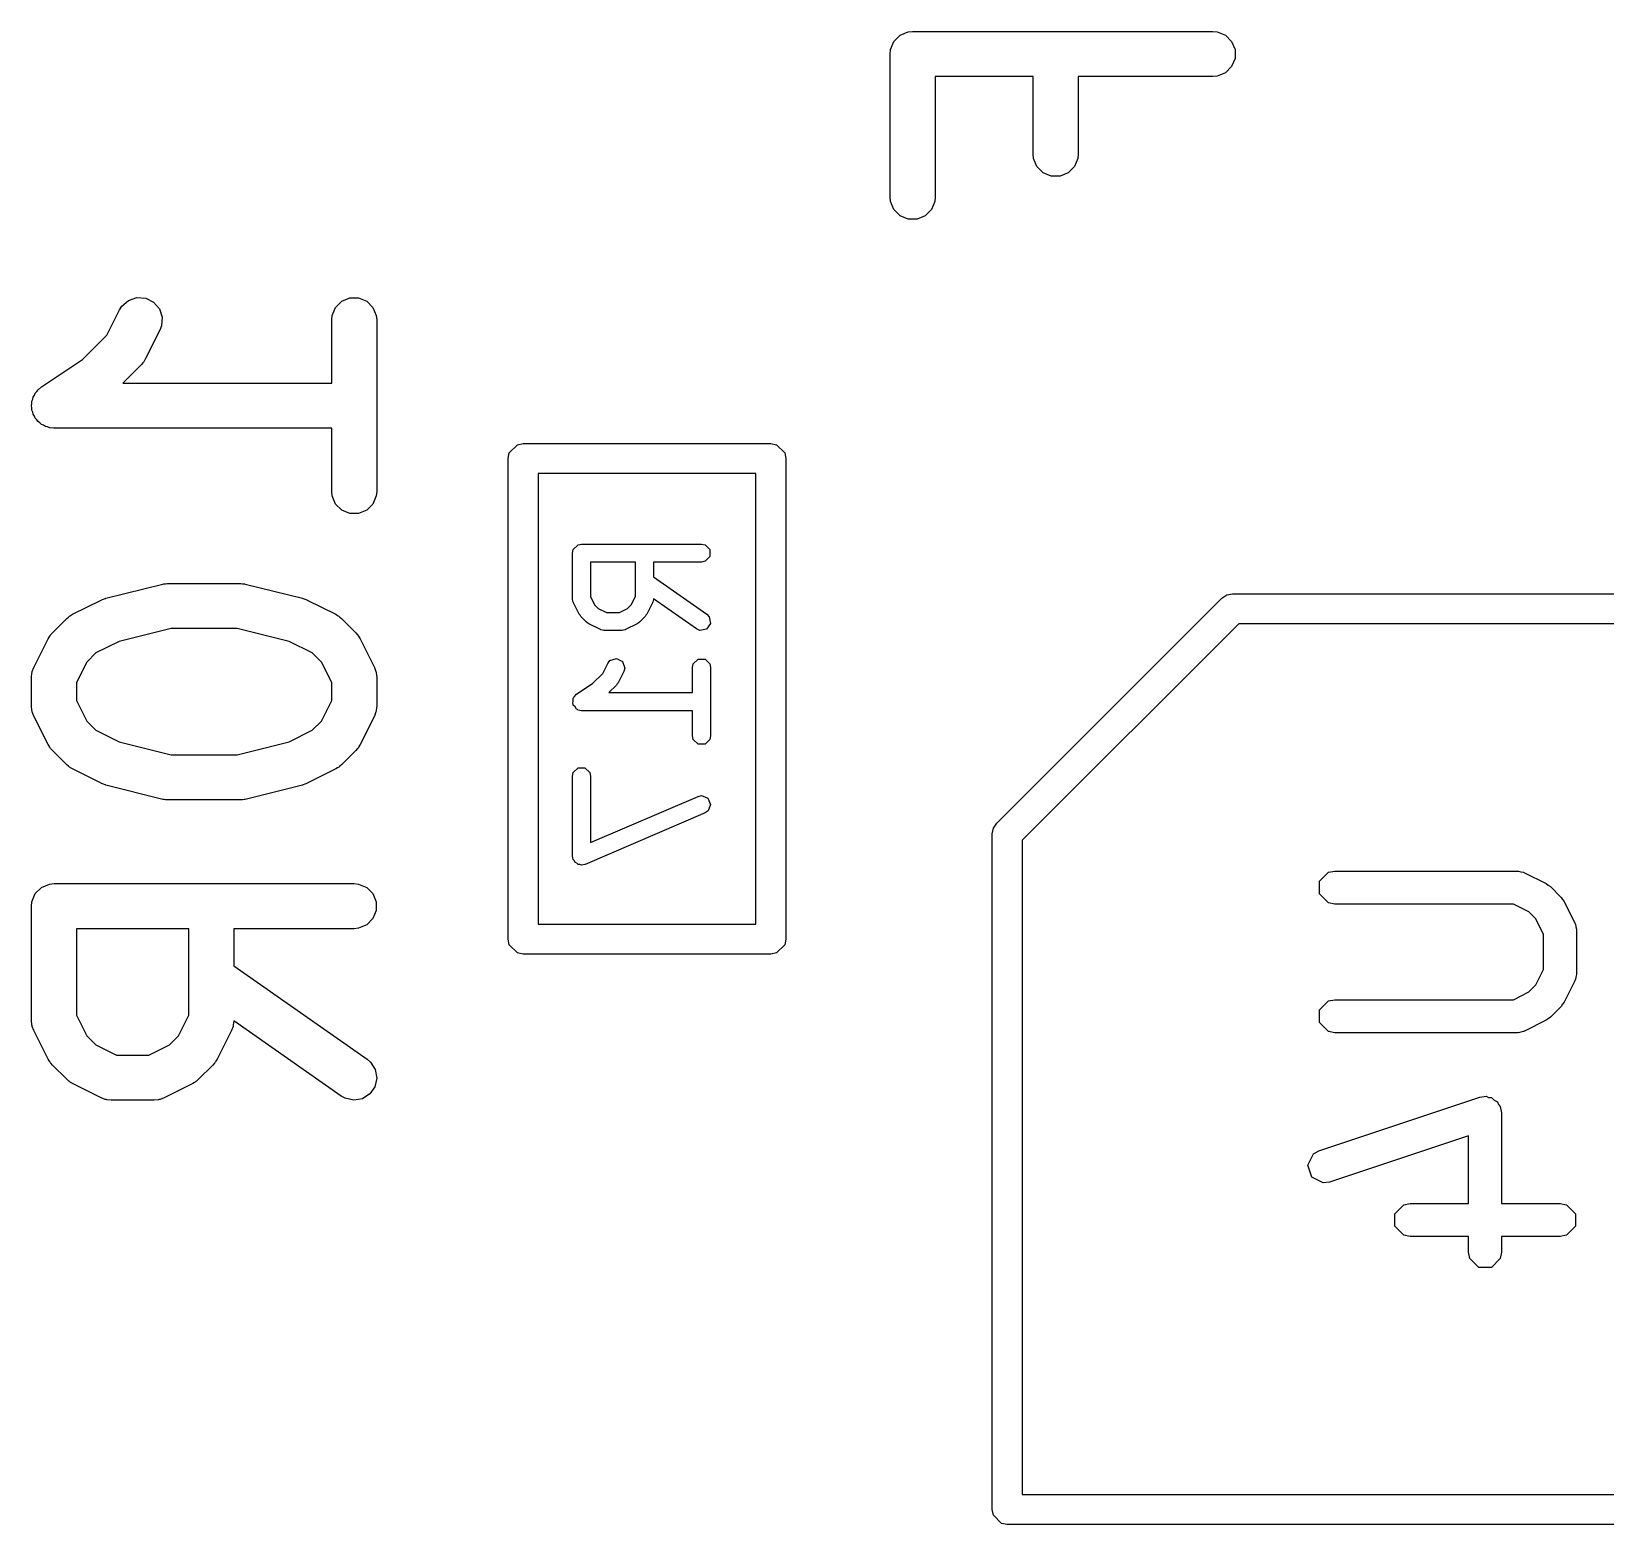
# Model space of a CAD drawing. Header units: inches. Extents: x 4.98 to 6.65, y -4.98 to -3.32.
# Drawn here: x 6.0925 to 6.2989, y -4.5202 to -4.3244 of the extents above; entities that cross this region are included whole.
import ezdxf

# ---------------------------------------------------------------- set-up
doc = ezdxf.new("R2010")
doc.units = ezdxf.units.IN
doc.header["$MEASUREMENT"] = 0
doc.layers.add('BLACK', color=250, linetype='CONTINUOUS')

msp = doc.modelspace()

# ---------------------------------------------------------------- linework, layer by layer
at = {"layer": 'BLACK', "linetype": 'CONTINUOUS'}
for p, q in [((6.20517, -4.32678), (6.20561, -4.32572)), ((6.20561, -4.32572), (6.20642, -4.3249)), ((6.20642, -4.3249), (6.20749, -4.32446)), ((6.20749, -4.32446), (6.20806, -4.3244)), ((6.20806, -4.3244), (6.24743, -4.3244)), ((6.24743, -4.3244), (6.24801, -4.32446)), ((6.24801, -4.32446), (6.24907, -4.3249)), ((6.24907, -4.3249), (6.24989, -4.32572)), ((6.24989, -4.32572), (6.25033, -4.32678)), ((6.20511, -4.32736), (6.20517, -4.32678)), ((6.20511, -4.34611), (6.20511, -4.32736)), ((6.25033, -4.32793), (6.24989, -4.329)), ((6.25033, -4.32678), (6.25033, -4.32793)), ((6.22386, -4.33031), (6.21102, -4.33031)), ((6.21102, -4.33031), (6.21102, -4.34611)), ((6.22386, -4.34048), (6.22386, -4.33031)), ((6.24743, -4.33031), (6.22976, -4.33031)), ((6.22976, -4.33031), (6.22976, -4.34048)), ((6.24801, -4.33025), (6.24743, -4.33031)), ((6.24907, -4.32981), (6.24801, -4.33025)), ((6.24989, -4.329), (6.24907, -4.32981)), ((6.22392, -4.34106), (6.22386, -4.34048)), ((6.22976, -4.34048), (6.22971, -4.34106)), ((6.22436, -4.34212), (6.22392, -4.34106)), ((6.22517, -4.34294), (6.22436, -4.34212)), ((6.22927, -4.34212), (6.22845, -4.34294)), ((6.22971, -4.34106), (6.22927, -4.34212)), ((6.22624, -4.34338), (6.22517, -4.34294)), ((6.22739, -4.34338), (6.22624, -4.34338)), ((6.22845, -4.34294), (6.22739, -4.34338)), ((6.20517, -4.34668), (6.20511, -4.34611)), ((6.20561, -4.34775), (6.20517, -4.34668)), ((6.21096, -4.34668), (6.21052, -4.34775)), ((6.21102, -4.34611), (6.21096, -4.34668)), ((6.20642, -4.34856), (6.20561, -4.34775)), ((6.20749, -4.349), (6.20642, -4.34856)), ((6.2097, -4.34856), (6.20864, -4.349)), ((6.21052, -4.34775), (6.2097, -4.34856)), ((6.20864, -4.349), (6.20749, -4.349)), ((6.10241, -4.36423), (6.10407, -4.36091)), ((6.10407, -4.36091), (6.10438, -4.36042)), ((6.10438, -4.36042), (6.10525, -4.35966)), ((6.10525, -4.35966), (6.10634, -4.3593)), ((6.10634, -4.3593), (6.10749, -4.35938)), ((6.10749, -4.35938), (6.10852, -4.3599)), ((6.10852, -4.3599), (6.10928, -4.36077)), ((6.10928, -4.36077), (6.10964, -4.36186)), ((6.13194, -4.36165), (6.13238, -4.36059)), ((6.13238, -4.36059), (6.13319, -4.35977)), ((6.13319, -4.35977), (6.13426, -4.35933)), ((6.13426, -4.35933), (6.13541, -4.35933)), ((6.13541, -4.35933), (6.13648, -4.35977)), ((6.13648, -4.35977), (6.13729, -4.36059)), ((6.13729, -4.36059), (6.13773, -4.36165)), ((6.10956, -4.36301), (6.10935, -4.36355)), ((6.10964, -4.36186), (6.10956, -4.36301)), ((6.13188, -4.36223), (6.13194, -4.36165)), ((6.13188, -4.37052), (6.13188, -4.36223)), ((6.13773, -4.36165), (6.13779, -4.36223)), ((6.13779, -4.36223), (6.13779, -4.38473)), ((6.09921, -4.36743), (6.10241, -4.36423)), ((6.10935, -4.36355), (6.10748, -4.3673)), ((6.09383, -4.37102), (6.09921, -4.36743)), ((6.10748, -4.3673), (6.10732, -4.36755)), ((6.10693, -4.36807), (6.10447, -4.37052)), ((6.10711, -4.36784), (6.10693, -4.36807)), ((6.10717, -4.36779), (6.10711, -4.36784)), ((6.10723, -4.3677), (6.10717, -4.36779)), ((6.10729, -4.36762), (6.10723, -4.3677)), ((6.10732, -4.36755), (6.10729, -4.36762)), ((6.09322, -4.37163), (6.09338, -4.37139)), ((6.09338, -4.37139), (6.09382, -4.37102)), ((6.09382, -4.37102), (6.09382, -4.37102)), ((6.09382, -4.37102), (6.09383, -4.37102)), ((6.09383, -4.37102), (6.09383, -4.37102)), ((6.10447, -4.37052), (6.13188, -4.37052)), ((6.09251, -4.37347), (6.09257, -4.37319)), ((6.09257, -4.37376), (6.09251, -4.37347)), ((6.09257, -4.3729), (6.09268, -4.37263)), ((6.09257, -4.37319), (6.09257, -4.3729)), ((6.09268, -4.37263), (6.09274, -4.37234)), ((6.09274, -4.37234), (6.0929, -4.3721)), ((6.0929, -4.3721), (6.09301, -4.37184)), ((6.09301, -4.37184), (6.09322, -4.37163)), ((6.09257, -4.37405), (6.09257, -4.37376)), ((6.09268, -4.37432), (6.09257, -4.37405)), ((6.09274, -4.3746), (6.09268, -4.37432)), ((6.0929, -4.37485), (6.09274, -4.3746)), ((6.09301, -4.37512), (6.0929, -4.37485)), ((6.09321, -4.37532), (6.09301, -4.37512)), ((6.09338, -4.37556), (6.09321, -4.37532)), ((6.09362, -4.37573), (6.09338, -4.37556)), ((6.09382, -4.37593), (6.09362, -4.37573)), ((6.09409, -4.37604), (6.09382, -4.37593)), ((6.09433, -4.3762), (6.09409, -4.37604)), ((6.09462, -4.37626), (6.09433, -4.3762)), ((6.09489, -4.37637), (6.09462, -4.37626)), ((6.09546, -4.37643), (6.09489, -4.37637)), ((6.09547, -4.37643), (6.09546, -4.37643)), ((6.09546, -4.37643), (6.09546, -4.37643)), ((6.09546, -4.37643), (6.09546, -4.37643)), ((6.13188, -4.37643), (6.09547, -4.37643)), ((6.13188, -4.38473), (6.13188, -4.37643)), ((6.15502, -4.38041), (6.15517, -4.37966)), ((6.15517, -4.37966), (6.15623, -4.37859)), ((6.15623, -4.37859), (6.15699, -4.37844)), ((6.15699, -4.37844), (6.18947, -4.37844)), ((6.18947, -4.37844), (6.19022, -4.37859)), ((6.19022, -4.37859), (6.19129, -4.37966)), ((6.19129, -4.37966), (6.19144, -4.38041)), ((6.15502, -4.44341), (6.15502, -4.38041)), ((6.19144, -4.38041), (6.19144, -4.44341)), ((6.15896, -4.38238), (6.15896, -4.44144)), ((6.1875, -4.38238), (6.15896, -4.38238)), ((6.1875, -4.44144), (6.1875, -4.38238)), ((6.13194, -4.3853), (6.13188, -4.38473)), ((6.13238, -4.38637), (6.13194, -4.3853)), ((6.13773, -4.3853), (6.13729, -4.38637)), ((6.13779, -4.38473), (6.13773, -4.3853)), ((6.13319, -4.38718), (6.13238, -4.38637)), ((6.13426, -4.38762), (6.13319, -4.38718)), ((6.13541, -4.38762), (6.13426, -4.38762)), ((6.13648, -4.38718), (6.13541, -4.38762)), ((6.13729, -4.38637), (6.13648, -4.38718)), ((6.16355, -4.39233), (6.16419, -4.3917)), ((6.16419, -4.3917), (6.16464, -4.39161)), ((6.16464, -4.39161), (6.18039, -4.39161)), ((6.18039, -4.39161), (6.18084, -4.3917)), ((6.18084, -4.3917), (6.18148, -4.39233)), ((6.16346, -4.39279), (6.16355, -4.39233)), ((6.16346, -4.39879), (6.16346, -4.39279)), ((6.17171, -4.39397), (6.16582, -4.39397)), ((6.16582, -4.39397), (6.16582, -4.39851)), ((6.17171, -4.39851), (6.17171, -4.39397)), ((6.18039, -4.39397), (6.17407, -4.39397)), ((6.17407, -4.39397), (6.17407, -4.39592)), ((6.18084, -4.39388), (6.18039, -4.39397)), ((6.18148, -4.39324), (6.18084, -4.39388)), ((6.18148, -4.39233), (6.18148, -4.39324)), ((6.17407, -4.39592), (6.18107, -4.40082)), ((6.10225, -4.39873), (6.10975, -4.39686)), ((6.10975, -4.39686), (6.10985, -4.39684)), ((6.10985, -4.39684), (6.10989, -4.39683)), ((6.10989, -4.39683), (6.1101, -4.39681)), ((6.1101, -4.39681), (6.11032, -4.39677)), ((6.11032, -4.39677), (6.11036, -4.39678)), ((6.11036, -4.39678), (6.11046, -4.39677)), ((6.11046, -4.39677), (6.11984, -4.39677)), ((6.11984, -4.39677), (6.11994, -4.39678)), ((6.11994, -4.39678), (6.11998, -4.39677)), ((6.11998, -4.39677), (6.1202, -4.39681)), ((6.1202, -4.39681), (6.12041, -4.39683)), ((6.12041, -4.39683), (6.12045, -4.39684)), ((6.12045, -4.39684), (6.12055, -4.39686)), ((6.12055, -4.39686), (6.12805, -4.39873)), ((6.24861, -4.39871), (6.24925, -4.39828)), ((6.24925, -4.39828), (6.25, -4.39813)), ((6.25, -4.39813), (6.31726, -4.39813)), ((6.09789, -4.40083), (6.10164, -4.39896)), ((6.10164, -4.39896), (6.10169, -4.39894)), ((6.10169, -4.39894), (6.1017, -4.39893)), ((6.1017, -4.39893), (6.10194, -4.39884)), ((6.10194, -4.39884), (6.10218, -4.39875)), ((6.10218, -4.39875), (6.10221, -4.39875)), ((6.10221, -4.39875), (6.10225, -4.39873)), ((6.12805, -4.39873), (6.12809, -4.39875)), ((6.12809, -4.39875), (6.12812, -4.39875)), ((6.12812, -4.39875), (6.12836, -4.39884)), ((6.12836, -4.39884), (6.1286, -4.39893)), ((6.1286, -4.39893), (6.12861, -4.39894)), ((6.12861, -4.39894), (6.12866, -4.39896)), ((6.12866, -4.39896), (6.13241, -4.40083)), ((6.16347, -4.39884), (6.16346, -4.39879)), ((6.16346, -4.39887), (6.16347, -4.39884)), ((6.16351, -4.39905), (6.16346, -4.39887)), ((6.16355, -4.39924), (6.16351, -4.39905)), ((6.16357, -4.39926), (6.16355, -4.39924)), ((6.16359, -4.39931), (6.16357, -4.39926)), ((6.16434, -4.40081), (6.16359, -4.39931)), ((6.16582, -4.39851), (6.16636, -4.39959)), ((6.16636, -4.39959), (6.16684, -4.40007)), ((6.16684, -4.40007), (6.16792, -4.4006)), ((6.16961, -4.4006), (6.17069, -4.40007)), ((6.17069, -4.40007), (6.17117, -4.39959)), ((6.17117, -4.39959), (6.17171, -4.39851)), ((6.17395, -4.39931), (6.1732, -4.40081)), ((6.17396, -4.39926), (6.17395, -4.39931)), ((6.17398, -4.39924), (6.17396, -4.39926)), ((6.17402, -4.39905), (6.17398, -4.39924)), ((6.17407, -4.39887), (6.17402, -4.39905)), ((6.17407, -4.3988), (6.17406, -4.39884)), ((6.17406, -4.39884), (6.17407, -4.39887)), ((6.17971, -4.40275), (6.17407, -4.3988)), ((6.21908, -4.42823), (6.24861, -4.39871)), ((6.09525, -4.40326), (6.09713, -4.40139)), ((6.09713, -4.40139), (6.09735, -4.4012)), ((6.09735, -4.4012), (6.0974, -4.40114)), ((6.0974, -4.40114), (6.09749, -4.40108)), ((6.09749, -4.40108), (6.09757, -4.40102)), ((6.09757, -4.40102), (6.09765, -4.40099)), ((6.09765, -4.40099), (6.09789, -4.40083)), ((6.13241, -4.40083), (6.13265, -4.40099)), ((6.13265, -4.40099), (6.13273, -4.40102)), ((6.13273, -4.40102), (6.13281, -4.40108)), ((6.13281, -4.40108), (6.1329, -4.40114)), ((6.1329, -4.40114), (6.13295, -4.4012)), ((6.13295, -4.4012), (6.13317, -4.40139)), ((6.13317, -4.40139), (6.13505, -4.40326)), ((6.16445, -4.40096), (6.16434, -4.40081)), ((6.16456, -4.40112), (6.16445, -4.40096)), ((6.16531, -4.40187), (6.16456, -4.40112)), ((6.16547, -4.40198), (6.16531, -4.40187)), ((6.16561, -4.40209), (6.16547, -4.40198)), ((6.16711, -4.40284), (6.16561, -4.40209)), ((6.16792, -4.4006), (6.16961, -4.4006)), ((6.17192, -4.40209), (6.17042, -4.40284)), ((6.17207, -4.40198), (6.17192, -4.40209)), ((6.17223, -4.40187), (6.17207, -4.40198)), ((6.17298, -4.40112), (6.17223, -4.40187)), ((6.17308, -4.40096), (6.17298, -4.40112)), ((6.1732, -4.40081), (6.17308, -4.40096)), ((6.18154, -4.40204), (6.18103, -4.40278)), ((6.18107, -4.40082), (6.18139, -4.40115)), ((6.18139, -4.40115), (6.18154, -4.40204)), ((6.25082, -4.40207), (6.22244, -4.43044)), ((6.30904, -4.40207), (6.25082, -4.40207)), ((6.09282, -4.40778), (6.0947, -4.40403)), ((6.0947, -4.40403), (6.09486, -4.40378)), ((6.09486, -4.40378), (6.09488, -4.40371)), ((6.09488, -4.40371), (6.09495, -4.40363)), ((6.09495, -4.40363), (6.09501, -4.40354)), ((6.09501, -4.40354), (6.09507, -4.40349)), ((6.09507, -4.40349), (6.09525, -4.40326)), ((6.10399, -4.40438), (6.10096, -4.4059)), ((6.11083, -4.40268), (6.10399, -4.40438)), ((6.11947, -4.40268), (6.11083, -4.40268)), ((6.12631, -4.40438), (6.11947, -4.40268)), ((6.12934, -4.4059), (6.12631, -4.40438)), ((6.13505, -4.40326), (6.13523, -4.40349)), ((6.13523, -4.40349), (6.13529, -4.40354)), ((6.13529, -4.40354), (6.13535, -4.40363)), ((6.13535, -4.40363), (6.13542, -4.40371)), ((6.13542, -4.40371), (6.13545, -4.40378)), ((6.13545, -4.40378), (6.1356, -4.40403)), ((6.1356, -4.40403), (6.13748, -4.40778)), ((6.16717, -4.40286), (6.16711, -4.40284)), ((6.16719, -4.40288), (6.16717, -4.40286)), ((6.16738, -4.40291), (6.16719, -4.40288)), ((6.16756, -4.40296), (6.16738, -4.40291)), ((6.16758, -4.40296), (6.16756, -4.40296)), ((6.16764, -4.40297), (6.16758, -4.40296)), ((6.16989, -4.40297), (6.16764, -4.40297)), ((6.16995, -4.40296), (6.16989, -4.40297)), ((6.16998, -4.40296), (6.16995, -4.40296)), ((6.17016, -4.40291), (6.16998, -4.40296)), ((6.17034, -4.40288), (6.17016, -4.40291)), ((6.17036, -4.40286), (6.17034, -4.40288)), ((6.17042, -4.40284), (6.17036, -4.40286)), ((6.18014, -4.40294), (6.17971, -4.40275)), ((6.18103, -4.40278), (6.18014, -4.40294)), ((6.10096, -4.4059), (6.09977, -4.4071)), ((6.13053, -4.4071), (6.12934, -4.4059)), ((6.16837, -4.40689), (6.16923, -4.40661)), ((6.16923, -4.40661), (6.17003, -4.40701)), ((6.1793, -4.40733), (6.17994, -4.40669)), ((6.17994, -4.40669), (6.18084, -4.40669)), ((6.18084, -4.40669), (6.18148, -4.40733)), ((6.09251, -4.4091), (6.09257, -4.40852)), ((6.09257, -4.40852), (6.09261, -4.40842)), ((6.09261, -4.40842), (6.09262, -4.40832)), ((6.09262, -4.40832), (6.09282, -4.40778)), ((6.09977, -4.4071), (6.09842, -4.40979)), ((6.13188, -4.40979), (6.13053, -4.4071)), ((6.13748, -4.40778), (6.13768, -4.40832)), ((6.13768, -4.40832), (6.13769, -4.40842)), ((6.13769, -4.40842), (6.13773, -4.40852)), ((6.13773, -4.40852), (6.13779, -4.4091)), ((6.16614, -4.40987), (6.16742, -4.40859)), ((6.16742, -4.40859), (6.16809, -4.40726)), ((6.16809, -4.40726), (6.16837, -4.40689)), ((6.1702, -4.40831), (6.16945, -4.40981)), ((6.17003, -4.40701), (6.17032, -4.40787)), ((6.17032, -4.40787), (6.1702, -4.40831)), ((6.17921, -4.40778), (6.1793, -4.40733)), ((6.17921, -4.4111), (6.17921, -4.40778)), ((6.18148, -4.40733), (6.18157, -4.40778)), ((6.18157, -4.40778), (6.18157, -4.41678)), ((6.09251, -4.41285), (6.09251, -4.4091)), ((6.09842, -4.40979), (6.09842, -4.41215)), ((6.13188, -4.41215), (6.13188, -4.40979)), ((6.13779, -4.4091), (6.13779, -4.41285)), ((6.16399, -4.4113), (6.16614, -4.40987)), ((6.16923, -4.41012), (6.16824, -4.4111)), ((6.16933, -4.40996), (6.16923, -4.41012)), ((6.16945, -4.40981), (6.16933, -4.40996)), ((6.09257, -4.41342), (6.09251, -4.41285)), ((6.09842, -4.41215), (6.09977, -4.41485)), ((6.13053, -4.41485), (6.13188, -4.41215)), ((6.13779, -4.41285), (6.13773, -4.41342)), ((6.16348, -4.41251), (6.16355, -4.41218)), ((6.16355, -4.41261), (6.16348, -4.41251)), ((6.16355, -4.41183), (6.16364, -4.41175)), ((6.16355, -4.41218), (6.16355, -4.41183)), ((6.16355, -4.41274), (6.16355, -4.41261)), ((6.16379, -4.41298), (6.16355, -4.41274)), ((6.16364, -4.41175), (6.16366, -4.41163)), ((6.16366, -4.41163), (6.16399, -4.4113)), ((6.16824, -4.4111), (6.17921, -4.4111)), ((6.09261, -4.41352), (6.09257, -4.41342)), ((6.09262, -4.41363), (6.09261, -4.41352)), ((6.09282, -4.41417), (6.09262, -4.41363)), ((6.0947, -4.41792), (6.09282, -4.41417)), ((6.09977, -4.41485), (6.10096, -4.41604)), ((6.12934, -4.41604), (6.13053, -4.41485)), ((6.13748, -4.41417), (6.1356, -4.41792)), ((6.13768, -4.41363), (6.13748, -4.41417)), ((6.13769, -4.41352), (6.13768, -4.41363)), ((6.13773, -4.41342), (6.13769, -4.41352)), ((6.16399, -4.41327), (6.16379, -4.41298)), ((6.1641, -4.41329), (6.16399, -4.41327)), ((6.16419, -4.41338), (6.1641, -4.41329)), ((6.16464, -4.41347), (6.16419, -4.41338)), ((6.17921, -4.41347), (6.16464, -4.41347)), ((6.17921, -4.41678), (6.17921, -4.41347)), ((6.10096, -4.41604), (6.10399, -4.41756)), ((6.12631, -4.41756), (6.12934, -4.41604)), ((6.1793, -4.41724), (6.17921, -4.41678)), ((6.18157, -4.41678), (6.18148, -4.41724)), ((6.09486, -4.41816), (6.0947, -4.41792)), ((6.09488, -4.41824), (6.09486, -4.41816)), ((6.09495, -4.41832), (6.09488, -4.41824)), ((6.09501, -4.41841), (6.09495, -4.41832)), ((6.09507, -4.41846), (6.09501, -4.41841)), ((6.09525, -4.41868), (6.09507, -4.41846)), ((6.09713, -4.42056), (6.09525, -4.41868)), ((6.10399, -4.41756), (6.11083, -4.41927)), ((6.11947, -4.41927), (6.12631, -4.41756)), ((6.13505, -4.41868), (6.13317, -4.42056)), ((6.13523, -4.41846), (6.13505, -4.41868)), ((6.13529, -4.41841), (6.13523, -4.41846)), ((6.13535, -4.41832), (6.13529, -4.41841)), ((6.13542, -4.41824), (6.13535, -4.41832)), ((6.13545, -4.41816), (6.13542, -4.41824)), ((6.1356, -4.41792), (6.13545, -4.41816)), ((6.17994, -4.41787), (6.1793, -4.41724)), ((6.18084, -4.41787), (6.17994, -4.41787)), ((6.18148, -4.41724), (6.18084, -4.41787)), ((6.09735, -4.42074), (6.09713, -4.42056)), ((6.0974, -4.4208), (6.09735, -4.42074)), ((6.09749, -4.42086), (6.0974, -4.4208)), ((6.09757, -4.42093), (6.09749, -4.42086)), ((6.09765, -4.42096), (6.09757, -4.42093)), ((6.09789, -4.42111), (6.09765, -4.42096)), ((6.10164, -4.42299), (6.09789, -4.42111)), ((6.11083, -4.41927), (6.11947, -4.41927)), ((6.13241, -4.42111), (6.12866, -4.42299)), ((6.13265, -4.42096), (6.13241, -4.42111)), ((6.13273, -4.42093), (6.13265, -4.42096)), ((6.13281, -4.42086), (6.13273, -4.42093)), ((6.1329, -4.4208), (6.13281, -4.42086)), ((6.13295, -4.42074), (6.1329, -4.4208)), ((6.13317, -4.42056), (6.13295, -4.42074)), ((6.16355, -4.42158), (6.16419, -4.42094)), ((6.16419, -4.42094), (6.16509, -4.42094)), ((6.16509, -4.42094), (6.16573, -4.42158)), ((6.10169, -4.423), (6.10164, -4.42299)), ((6.1017, -4.42302), (6.10169, -4.423)), ((6.10194, -4.4231), (6.1017, -4.42302)), ((6.10218, -4.42319), (6.10194, -4.4231)), ((6.10221, -4.4232), (6.10218, -4.42319)), ((6.10225, -4.42321), (6.10221, -4.4232)), ((6.12809, -4.4232), (6.12805, -4.42321)), ((6.12812, -4.42319), (6.12809, -4.4232)), ((6.12836, -4.4231), (6.12812, -4.42319)), ((6.1286, -4.42302), (6.12836, -4.4231)), ((6.12861, -4.423), (6.1286, -4.42302)), ((6.12866, -4.42299), (6.12861, -4.423)), ((6.16346, -4.42203), (6.16355, -4.42158)), ((6.16346, -4.43253), (6.16346, -4.42203)), ((6.16573, -4.42158), (6.16582, -4.42203)), ((6.16582, -4.42203), (6.16582, -4.43074)), ((6.10975, -4.42509), (6.10225, -4.42321)), ((6.10985, -4.4251), (6.10975, -4.42509)), ((6.10989, -4.42512), (6.10985, -4.4251)), ((6.1101, -4.42514), (6.10989, -4.42512)), ((6.11032, -4.42517), (6.1101, -4.42514)), ((6.11036, -4.42516), (6.11032, -4.42517)), ((6.11046, -4.42517), (6.11036, -4.42516)), ((6.11984, -4.42517), (6.11046, -4.42517)), ((6.11994, -4.42516), (6.11984, -4.42517)), ((6.11998, -4.42517), (6.11994, -4.42516)), ((6.1202, -4.42514), (6.11998, -4.42517)), ((6.12041, -4.42512), (6.1202, -4.42514)), ((6.12045, -4.4251), (6.12041, -4.42512)), ((6.12055, -4.42509), (6.12045, -4.4251)), ((6.12805, -4.42321), (6.12055, -4.42509)), ((6.16582, -4.43074), (6.17993, -4.4247)), ((6.17993, -4.4247), (6.18038, -4.4246)), ((6.18038, -4.4246), (6.18122, -4.42494)), ((6.18122, -4.42494), (6.18157, -4.42577)), ((6.18086, -4.42687), (6.16511, -4.43362)), ((6.18124, -4.42661), (6.18086, -4.42687)), ((6.18157, -4.42577), (6.18124, -4.42661)), ((6.2185, -4.42963), (6.21865, -4.42887)), ((6.21865, -4.42887), (6.21908, -4.42823)), ((6.2185, -4.51821), (6.2185, -4.42963)), ((6.22244, -4.43044), (6.22244, -4.51624)), ((6.16346, -4.43254), (6.16346, -4.43253)), ((6.16346, -4.43255), (6.16346, -4.43254)), ((6.16347, -4.43256), (6.16346, -4.43255)), ((6.16355, -4.43298), (6.16347, -4.43256)), ((6.16372, -4.43315), (6.16355, -4.43298)), ((6.16382, -4.43338), (6.16372, -4.43315)), ((6.16403, -4.43346), (6.16382, -4.43338)), ((6.16419, -4.43362), (6.16403, -4.43346)), ((6.16443, -4.43362), (6.16419, -4.43362)), ((6.16466, -4.43371), (6.16443, -4.43362)), ((6.16508, -4.43362), (6.16466, -4.43371)), ((6.16509, -4.43362), (6.16508, -4.43362)), ((6.1651, -4.43362), (6.16509, -4.43362)), ((6.16511, -4.43362), (6.1651, -4.43362)), ((6.26143, -4.43583), (6.26261, -4.43466)), ((6.26261, -4.43466), (6.26343, -4.43449)), ((6.26343, -4.43449), (6.28734, -4.43449)), ((6.28734, -4.43449), (6.28744, -4.43451)), ((6.28744, -4.43451), (6.28749, -4.4345)), ((6.28749, -4.4345), (6.28783, -4.43459)), ((6.28783, -4.43459), (6.28817, -4.43466)), ((6.28817, -4.43466), (6.2882, -4.43469)), ((6.2882, -4.43469), (6.28831, -4.43472)), ((6.28831, -4.43472), (6.29112, -4.43613)), ((6.09257, -4.43852), (6.09301, -4.43745)), ((6.09301, -4.43745), (6.09382, -4.43664)), ((6.09382, -4.43664), (6.09489, -4.4362)), ((6.09489, -4.4362), (6.09547, -4.43614)), ((6.09547, -4.43614), (6.13484, -4.43614)), ((6.13484, -4.43614), (6.13541, -4.4362)), ((6.13541, -4.4362), (6.13648, -4.43664)), ((6.13648, -4.43664), (6.13729, -4.43745)), ((6.13729, -4.43745), (6.13773, -4.43852)), ((6.26143, -4.43748), (6.26143, -4.43583)), ((6.26261, -4.43866), (6.26143, -4.43748)), ((6.29112, -4.43613), (6.29139, -4.43634)), ((6.29139, -4.43634), (6.29168, -4.43653)), ((6.29168, -4.43653), (6.29309, -4.43794)), ((6.09251, -4.43909), (6.09257, -4.43852)), ((6.09251, -4.45409), (6.09251, -4.43909)), ((6.13773, -4.43967), (6.13729, -4.44073)), ((6.13773, -4.43852), (6.13773, -4.43967)), ((6.26343, -4.43882), (6.26261, -4.43866)), ((6.28683, -4.43882), (6.26343, -4.43882)), ((6.28887, -4.43984), (6.28683, -4.43882)), ((6.29309, -4.43794), (6.29328, -4.43823)), ((6.29328, -4.43823), (6.29349, -4.4385)), ((6.29349, -4.4385), (6.2949, -4.44131)), ((6.13648, -4.44155), (6.13541, -4.44199)), ((6.13729, -4.44073), (6.13648, -4.44155)), ((6.15896, -4.44144), (6.1875, -4.44144)), ((6.28978, -4.44075), (6.28887, -4.43984)), ((6.2908, -4.44279), (6.28978, -4.44075)), ((6.2949, -4.44131), (6.29493, -4.44142)), ((6.29493, -4.44142), (6.29496, -4.44145)), ((6.29496, -4.44145), (6.29503, -4.44179)), ((6.11313, -4.44205), (6.09842, -4.44205)), ((6.09842, -4.44205), (6.09842, -4.45339)), ((6.11313, -4.45339), (6.11313, -4.44205)), ((6.13484, -4.44205), (6.11904, -4.44205)), ((6.11904, -4.44205), (6.11904, -4.44693)), ((6.13541, -4.44199), (6.13484, -4.44205)), ((6.15517, -4.44416), (6.15502, -4.44341)), ((6.19144, -4.44341), (6.19129, -4.44416)), ((6.2908, -4.44739), (6.2908, -4.44279)), ((6.29503, -4.44179), (6.29512, -4.44213)), ((6.29512, -4.44213), (6.29511, -4.44217)), ((6.29511, -4.44217), (6.29513, -4.44228)), ((6.29513, -4.44228), (6.29513, -4.4479)), ((6.15623, -4.44522), (6.15517, -4.44416)), ((6.15699, -4.44537), (6.15623, -4.44522)), ((6.18947, -4.44537), (6.15699, -4.44537)), ((6.19022, -4.44522), (6.18947, -4.44537)), ((6.19129, -4.44416), (6.19022, -4.44522)), ((6.11904, -4.44693), (6.13653, -4.45917)), ((6.28978, -4.44943), (6.2908, -4.44739)), ((6.29513, -4.4479), (6.29511, -4.44801)), ((6.28887, -4.45034), (6.28978, -4.44943)), ((6.2949, -4.44887), (6.29349, -4.45169)), ((6.29493, -4.44877), (6.2949, -4.44887)), ((6.29496, -4.44873), (6.29493, -4.44877)), ((6.29503, -4.44839), (6.29496, -4.44873)), ((6.29512, -4.44806), (6.29503, -4.44839)), ((6.29511, -4.44801), (6.29512, -4.44806)), ((6.26143, -4.4527), (6.26261, -4.45153)), ((6.26261, -4.45153), (6.26343, -4.45136)), ((6.26343, -4.45136), (6.28683, -4.45136)), ((6.28683, -4.45136), (6.28887, -4.45034)), ((6.29328, -4.45196), (6.29309, -4.45225)), ((6.29349, -4.45169), (6.29328, -4.45196)), ((6.09257, -4.45467), (6.09251, -4.45409)), ((6.09842, -4.45339), (6.09977, -4.45609)), ((6.11179, -4.45609), (6.11313, -4.45339)), ((6.11904, -4.45414), (6.11898, -4.45467)), ((6.13314, -4.46401), (6.11904, -4.45414)), ((6.26143, -4.45436), (6.26143, -4.4527)), ((6.29112, -4.45406), (6.28831, -4.45547)), ((6.29139, -4.45385), (6.29112, -4.45406)), ((6.29168, -4.45365), (6.29139, -4.45385)), ((6.29309, -4.45225), (6.29168, -4.45365)), ((6.09261, -4.45477), (6.09257, -4.45467)), ((6.09262, -4.45487), (6.09261, -4.45477)), ((6.09282, -4.45541), (6.09262, -4.45487)), ((6.0947, -4.45916), (6.09282, -4.45541)), ((6.09977, -4.45609), (6.10096, -4.45729)), ((6.11059, -4.45729), (6.11179, -4.45609)), ((6.11873, -4.45541), (6.11685, -4.45916)), ((6.11894, -4.45487), (6.11873, -4.45541)), ((6.11898, -4.45467), (6.11894, -4.45477)), ((6.11894, -4.45477), (6.11894, -4.45487)), ((6.26261, -4.45553), (6.26143, -4.45436)), ((6.26343, -4.45569), (6.26261, -4.45553)), ((6.28734, -4.45569), (6.26343, -4.45569)), ((6.28744, -4.45567), (6.28734, -4.45569)), ((6.28749, -4.45569), (6.28744, -4.45567)), ((6.28783, -4.4556), (6.28749, -4.45569)), ((6.28817, -4.45553), (6.28783, -4.4556)), ((6.2882, -4.45549), (6.28817, -4.45553)), ((6.28831, -4.45547), (6.2882, -4.45549)), ((6.10096, -4.45729), (6.10366, -4.45864)), ((6.10789, -4.45864), (6.11059, -4.45729)), ((6.09486, -4.45941), (6.0947, -4.45916)), ((6.09488, -4.45948), (6.09486, -4.45941)), ((6.09495, -4.45956), (6.09488, -4.45948)), ((6.09501, -4.45965), (6.09495, -4.45956)), ((6.09507, -4.4597), (6.09501, -4.45965)), ((6.09525, -4.45993), (6.09507, -4.4597)), ((6.09713, -4.4618), (6.09525, -4.45993)), ((6.10366, -4.45864), (6.10789, -4.45864)), ((6.1163, -4.45993), (6.11443, -4.4618)), ((6.11649, -4.4597), (6.1163, -4.45993)), ((6.11655, -4.45965), (6.11649, -4.4597)), ((6.1166, -4.45956), (6.11655, -4.45965)), ((6.11667, -4.45948), (6.1166, -4.45956)), ((6.1167, -4.45941), (6.11667, -4.45948)), ((6.11685, -4.45916), (6.1167, -4.45941)), ((6.13653, -4.45917), (6.13697, -4.45955)), ((6.13697, -4.45955), (6.13759, -4.46052)), ((6.09735, -4.46199), (6.09713, -4.4618)), ((6.0974, -4.46205), (6.09735, -4.46199)), ((6.09749, -4.4621), (6.0974, -4.46205)), ((6.09757, -4.46217), (6.09749, -4.4621)), ((6.09765, -4.4622), (6.09757, -4.46217)), ((6.09789, -4.46236), (6.09765, -4.4622)), ((6.10164, -4.46423), (6.09789, -4.46236)), ((6.11366, -4.46236), (6.10991, -4.46423)), ((6.11391, -4.4622), (6.11366, -4.46236)), ((6.11398, -4.46217), (6.11391, -4.4622)), ((6.11406, -4.4621), (6.11398, -4.46217)), ((6.11415, -4.46205), (6.11406, -4.4621)), ((6.1142, -4.46199), (6.11415, -4.46205)), ((6.11443, -4.4618), (6.1142, -4.46199)), ((6.13779, -4.46165), (6.13754, -4.46278)), ((6.13759, -4.46052), (6.13779, -4.46165)), ((6.10218, -4.46444), (6.10164, -4.46423)), ((6.10229, -4.46445), (6.10218, -4.46444)), ((6.10239, -4.46449), (6.10229, -4.46445)), ((6.10296, -4.46454), (6.10239, -4.46449)), ((6.10916, -4.46449), (6.10859, -4.46454)), ((6.10926, -4.46445), (6.10916, -4.46449)), ((6.10937, -4.46444), (6.10926, -4.46445)), ((6.10991, -4.46423), (6.10937, -4.46444)), ((6.13365, -4.46429), (6.13314, -4.46401)), ((6.13477, -4.46454), (6.13365, -4.46429)), ((6.13591, -4.46434), (6.13477, -4.46454)), ((6.13688, -4.46372), (6.13591, -4.46434)), ((6.13754, -4.46278), (6.13688, -4.46372)), ((6.26134, -4.47116), (6.28244, -4.46413)), ((6.28244, -4.46413), (6.28327, -4.46402)), ((6.28327, -4.46402), (6.28359, -4.46418)), ((6.28359, -4.46418), (6.28395, -4.46418)), ((6.28395, -4.46418), (6.2843, -4.46454)), ((6.10859, -4.46454), (6.10296, -4.46454)), ((6.2843, -4.46454), (6.28476, -4.46477)), ((6.28476, -4.46477), (6.28487, -4.4651)), ((6.28487, -4.4651), (6.28512, -4.46536)), ((6.28512, -4.46536), (6.28529, -4.46618)), ((6.28529, -4.46618), (6.28529, -4.47808)), ((6.28095, -4.46919), (6.26271, -4.47527)), ((6.28095, -4.47808), (6.28095, -4.46919)), ((6.25987, -4.47306), (6.26061, -4.47158)), ((6.26061, -4.47158), (6.26134, -4.47116)), ((6.26039, -4.47463), (6.25987, -4.47306)), ((6.26188, -4.47537), (6.26039, -4.47463)), ((6.26271, -4.47527), (6.26188, -4.47537)), ((6.27128, -4.47942), (6.27245, -4.47824)), ((6.27245, -4.47824), (6.27328, -4.47808)), ((6.27328, -4.47808), (6.28095, -4.47808)), ((6.28529, -4.47808), (6.29296, -4.47808)), ((6.29296, -4.47808), (6.29379, -4.47824)), ((6.29379, -4.47824), (6.29496, -4.47942)), ((6.27128, -4.48107), (6.27128, -4.47942)), ((6.29496, -4.47942), (6.29496, -4.48107)), ((6.27245, -4.48225), (6.27128, -4.48107)), ((6.27328, -4.48241), (6.27245, -4.48225)), ((6.28095, -4.48241), (6.27328, -4.48241)), ((6.28095, -4.48446), (6.28095, -4.48241)), ((6.29296, -4.48241), (6.28529, -4.48241)), ((6.28529, -4.48241), (6.28529, -4.48446)), ((6.29379, -4.48225), (6.29296, -4.48241)), ((6.29496, -4.48107), (6.29379, -4.48225)), ((6.28112, -4.48529), (6.28095, -4.48446)), ((6.28529, -4.48446), (6.28512, -4.48529)), ((6.28229, -4.48646), (6.28112, -4.48529)), ((6.28395, -4.48646), (6.28229, -4.48646)), ((6.28512, -4.48529), (6.28395, -4.48646)), ((6.22244, -4.51624), (6.33661, -4.51624)), ((6.21865, -4.51896), (6.2185, -4.51821)), ((6.21972, -4.52003), (6.21865, -4.51896)), ((6.22047, -4.52018), (6.21972, -4.52003)), ((6.33858, -4.52018), (6.22047, -4.52018))]:
    msp.add_line(p, q, dxfattribs=at)

doc.saveas('drawing.dxf')
